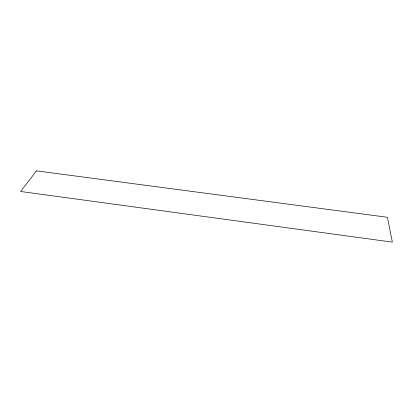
<?xml version="1.0" encoding="UTF-8"?>
<svg xmlns="http://www.w3.org/2000/svg" width="413" height="413" viewBox="0 0 413 413"><rect width="100%" height="100%" fill="white"/><g stroke="black" fill="none" stroke-linecap="round" stroke-linejoin="round"><path stroke-width="0.62" d="M36.468 170.863L20.65 191.477L392.35 242.137L387.415 217.279L36.468 170.863"/></g></svg>
